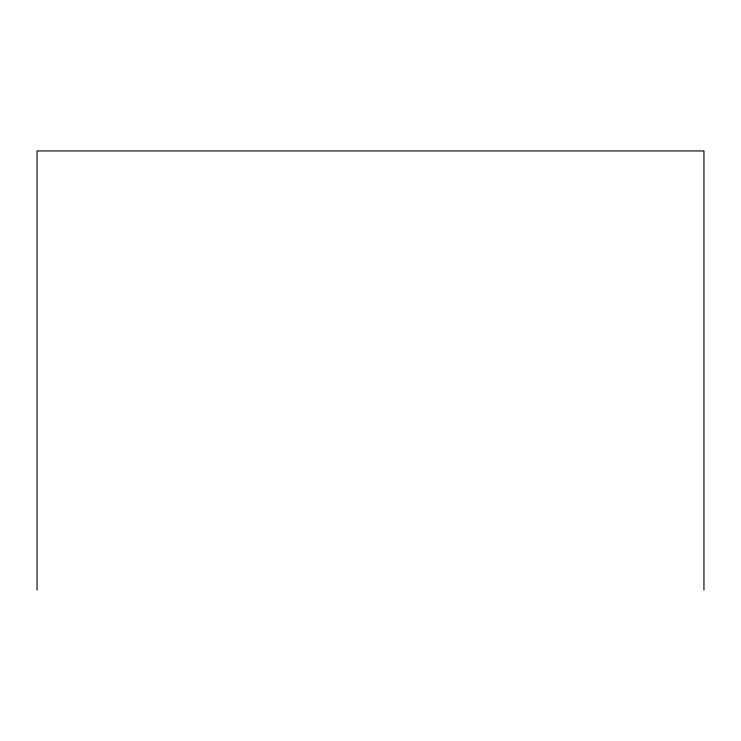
<?xml version="1.0" encoding="UTF-8"?>
<svg xmlns="http://www.w3.org/2000/svg" width="741" height="741" viewBox="0 0 741 741"><rect width="100%" height="100%" fill="white"/><g stroke="black" fill="none" stroke-linecap="round" stroke-linejoin="round"><path stroke-width="1.11" d="M703.95 590.058L703.95 150.942L37.05 150.942L37.05 590.058"/></g></svg>
